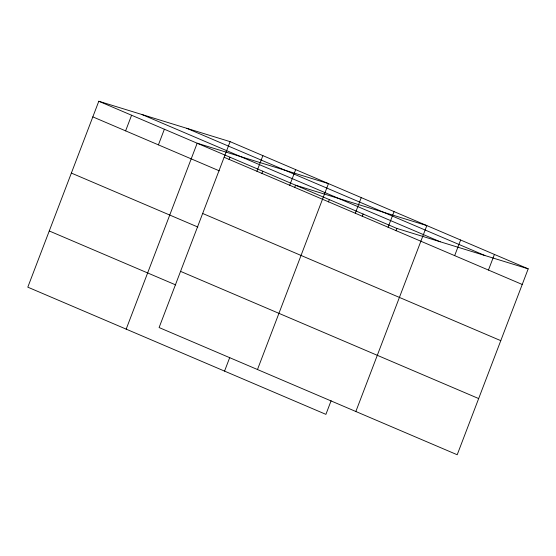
<?xml version="1.0" encoding="UTF-8"?>
<svg xmlns="http://www.w3.org/2000/svg" width="556" height="556" viewBox="0 0 556 556"><rect width="100%" height="100%" fill="white"/><g stroke="black" fill="none" stroke-linecap="round" stroke-linejoin="round"><path stroke-width="0.83" d="M230.094 141.641L159.099 327.553L457.206 454.752L528.2 268.84L230.094 141.641L98.794 101.248L27.8 287.16L325.906 414.359L331.119 400.709M125.614 130.869L131.584 115.238M158.411 144.866L164.374 129.228M126.177 329.138L197.171 143.226L328.464 183.619L257.477 369.531M229.065 159.558L229.962 157.216M256.914 171.262L262.884 155.631M261.855 173.548L262.752 171.206M289.704 185.259L295.674 169.622M224.554 371.109L229.76 357.466M294.652 187.546L295.549 185.197L426.841 225.59L355.847 411.503M328.436 201.96L329.333 199.611M355.291 213.24L361.261 197.609M362.22 216.374L363.117 214.032M388.081 227.23L394.051 211.6M396.004 230.789L396.901 228.446L528.2 268.84M454.662 255.642L460.632 240.004M488.446 270.056L494.416 254.426M186.76 128.311L484.874 255.51M142.121 114.578L440.234 241.777M98.794 101.248L396.901 228.446M224.124 157.272L522.23 284.47M92.824 116.878L219.307 170.845M202.662 213.469L500.775 340.661M71.37 173.076L197.853 227.043M180.554 271.363L478.667 398.562M49.255 230.969L175.745 284.936"/></g></svg>
